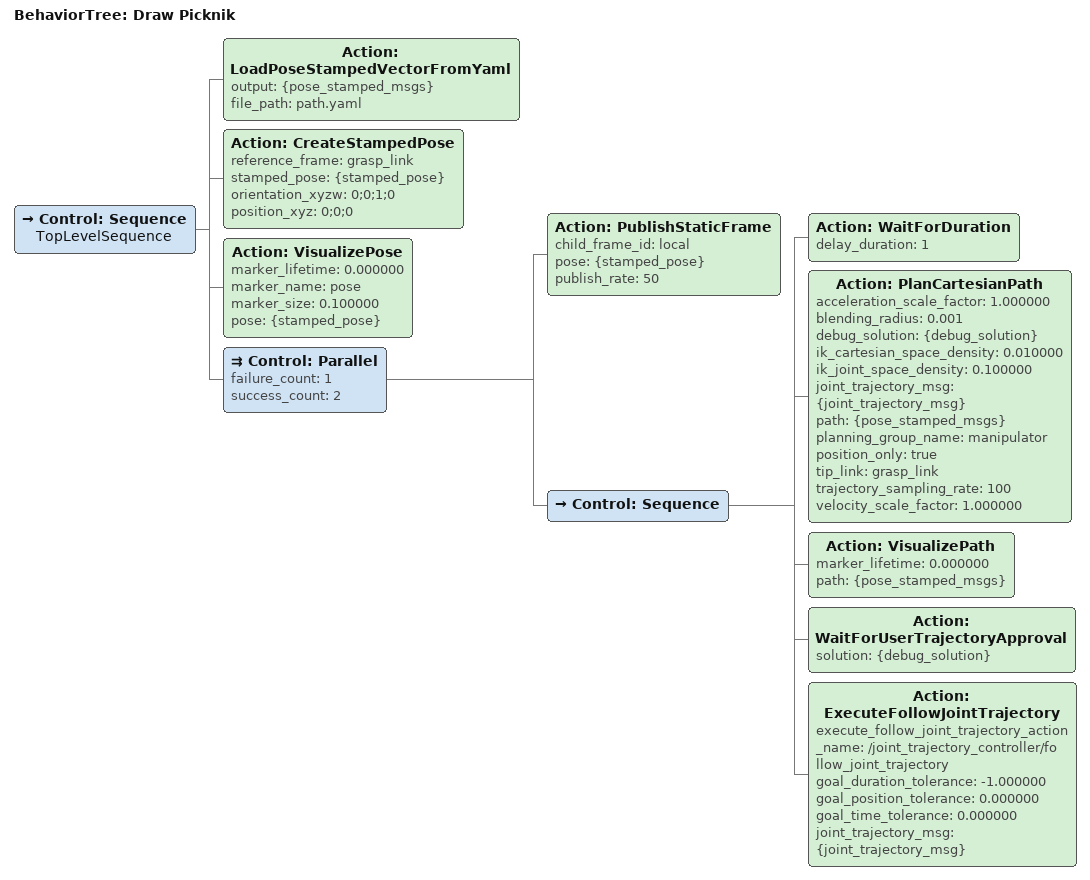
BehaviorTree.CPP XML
<?xml version="1.0" encoding="utf-8" ?>
<root BTCPP_format="4" main_tree_to_execute="Draw Picknik">
  <BehaviorTree ID="Draw Picknik" _description="">
    <Control ID="Sequence" name="TopLevelSequence">
      <Action
        ID="LoadPoseStampedVectorFromYaml"
        output="{pose_stamped_msgs}"
        file_path="path.yaml"
      />
      <Action
        ID="CreateStampedPose"
        reference_frame="grasp_link"
        stamped_pose="{stamped_pose}"
        orientation_xyzw="0;0;1;0"
        position_xyz="0;0;0"
      />
      <Action
        ID="VisualizePose"
        marker_lifetime="0.000000"
        marker_name="pose"
        marker_size="0.100000"
        pose="{stamped_pose}"
      />
      <Control ID="Parallel" failure_count="1" success_count="2">
        <Action
          ID="PublishStaticFrame"
          child_frame_id="local"
          pose="{stamped_pose}"
          publish_rate="50"
        />
        <Control ID="Sequence">
          <Action ID="WaitForDuration" delay_duration="1" />
          <Action
            ID="PlanCartesianPath"
            acceleration_scale_factor="1.000000"
            blending_radius="0.001"
            debug_solution="{debug_solution}"
            ik_cartesian_space_density="0.010000"
            ik_joint_space_density="0.100000"
            joint_trajectory_msg="{joint_trajectory_msg}"
            path="{pose_stamped_msgs}"
            planning_group_name="manipulator"
            position_only="true"
            tip_link="grasp_link"
            trajectory_sampling_rate="100"
            velocity_scale_factor="1.000000"
          />
          <Action
            ID="VisualizePath"
            marker_lifetime="0.000000"
            path="{pose_stamped_msgs}"
          />
          <Action
            ID="WaitForUserTrajectoryApproval"
            solution="{debug_solution}"
          />
          <Action
            ID="ExecuteFollowJointTrajectory"
            execute_follow_joint_trajectory_action_name="/joint_trajectory_controller/follow_joint_trajectory"
            goal_duration_tolerance="-1.000000"
            goal_position_tolerance="0.000000"
            goal_time_tolerance="0.000000"
            joint_trajectory_msg="{joint_trajectory_msg}"
          />
        </Control>
      </Control>
    </Control>
  </BehaviorTree>
</root>
